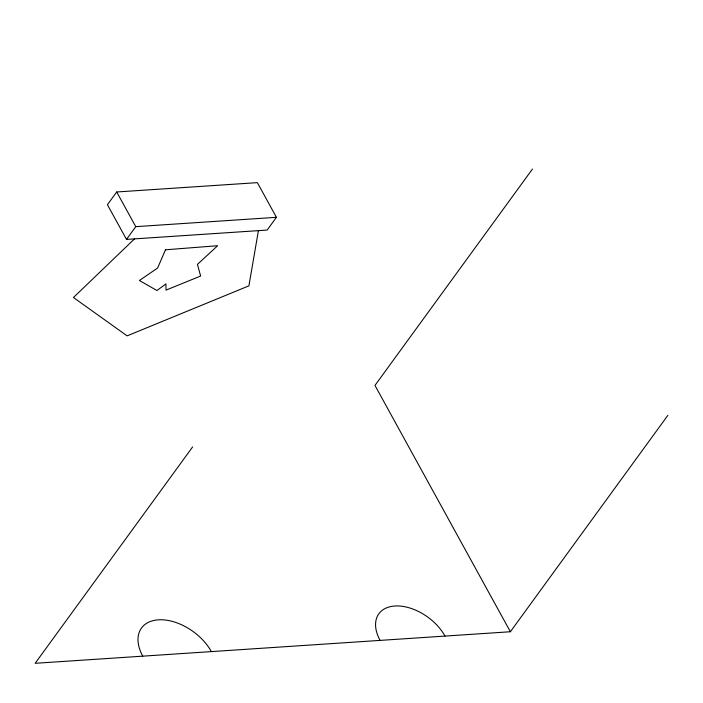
<?xml version="1.0" encoding="UTF-8"?>
<svg xmlns="http://www.w3.org/2000/svg" width="703" height="703" viewBox="0 0 703 703"><rect width="100%" height="100%" fill="white"/><g stroke="black" fill="none" stroke-linecap="round" stroke-linejoin="round"><path stroke-width="1.05" d="M258.414 230.646L248.915 285.849L127.12 335.867L73.446 297.501L134.528 238.871M116.707 191.981L107.427 204.722L126.496 239.407L267.149 230.066L276.428 217.315L257.36 182.639L116.707 191.981L135.767 226.656L126.496 239.407M192.622 446.932L35.15 663.307L510.378 631.742L667.85 415.368M532.443 169.063L374.963 385.429L510.378 631.742M135.767 226.656L276.428 217.315M380.086 640.398A41.618 26.055 36 0 1 394.822 606.004A41.618 26.055 36 0 1 444.999 636.083M142.771 656.163A43.973 27.531 36 0 1 158.342 619.826A43.973 27.531 36 0 1 211.357 651.602M165.486 249.802L157.604 268.01L139.431 280.515L156.962 290.515L165.934 283.88L166.022 290.119L200.627 276.033L197.446 264.372L217.622 245.716L165.486 249.802"/></g></svg>
